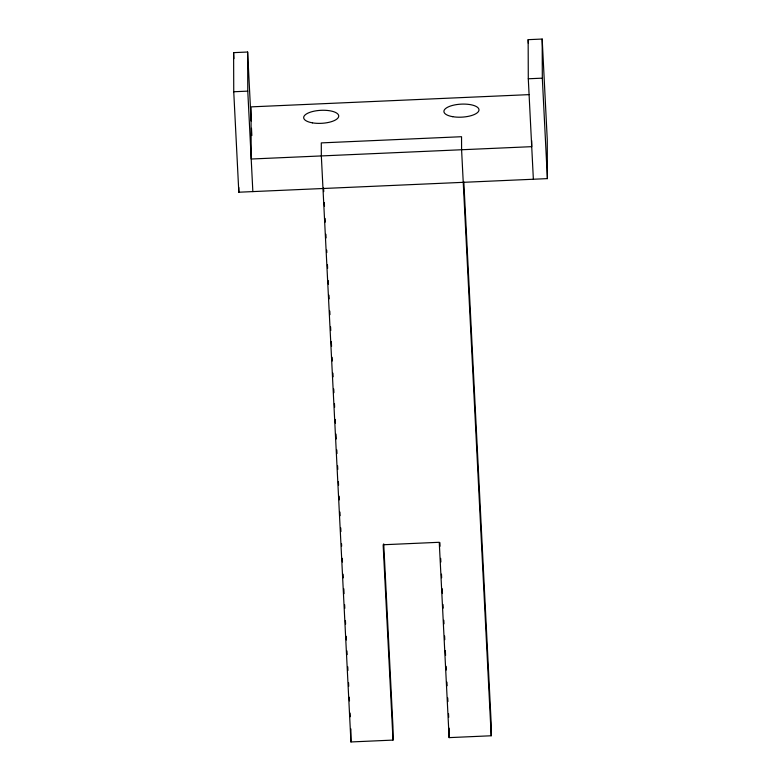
<?xml version="1.0" encoding="UTF-8"?>
<svg xmlns="http://www.w3.org/2000/svg" width="781" height="781" viewBox="0 0 781 781"><rect width="100%" height="100%" fill="white"/><g stroke="black" fill="none" stroke-linecap="round" stroke-linejoin="round"><path stroke-width="1.17" d="M533.364 179.249L528.288 78.774L528.151 39.665L542.18 39.05L547.256 139.516L547.393 178.624L238.82 192.214L233.744 91.748L233.607 52.639L247.636 52.024L251.121 121.016M233.744 91.748L247.772 91.133L247.636 52.024M528.288 78.774L542.317 78.159L542.18 39.05M529.108 94.628L251.023 106.87L251.199 159.021L531.724 146.662L531.695 140.6M393.019 740.095L383.149 544.757L439.254 542.287L449.124 737.625L491.2 735.77L461.591 149.757L461.542 136.714L321.284 142.894L321.333 155.927L350.942 741.95L393.019 740.095L392.97 727.062L383.715 543.849M542.317 78.159L547.393 178.624M528.151 39.665L528.337 43.297M463.826 181.797L491.151 722.737L491.2 735.77M439.879 542.6L440.064 546.241M440.679 558.366L440.865 562.008M441.47 574.142L441.655 577.784M442.212 588.698L442.456 593.55M443.003 604.474L443.188 608.116M443.803 620.251L443.989 623.892M444.604 636.017L444.779 639.659M445.336 650.583L445.58 655.435M446.136 666.349L446.312 669.991M446.927 682.125L447.113 685.767M447.728 697.902L447.913 701.533M448.519 713.668L448.704 717.309M323.559 187.977L323.744 191.628M324.3 202.591L324.486 206.252M325.101 218.436L325.286 222.087M325.902 234.271L326.087 237.922M326.702 250.105L326.829 252.546M327.444 264.73L327.63 268.381M328.245 280.564L328.42 284.225M328.977 295.189L329.162 298.84M329.777 311.023L329.963 314.684M330.578 326.868L330.763 330.519M331.32 341.482L331.564 346.354M332.12 357.317L332.306 360.978M332.921 373.162L333.106 376.813M333.721 388.997L333.907 392.658M334.453 403.621L334.639 407.272M335.254 419.456L335.44 423.117M335.996 434.08L336.24 438.951M336.796 449.915L336.982 453.566M337.597 465.749L337.782 469.41M338.398 481.594L338.583 485.245M339.139 496.208L339.315 499.869M339.94 512.053L340.116 515.704M340.741 527.888L340.916 531.539M341.531 543.722L341.658 546.163M342.273 558.347L342.459 561.998M343.074 574.181L343.259 577.842M343.816 588.806L344.06 593.677M344.616 604.64L344.802 608.301M345.417 620.485L345.602 624.136M346.217 636.32L346.403 639.971M346.949 650.944L347.135 654.595M347.75 666.779L347.935 670.43M348.551 682.614L348.736 686.274M349.292 697.238L349.478 700.889M350.093 713.073L350.279 716.733M251.482 128.279L251.853 135.543M247.772 91.133L252.849 191.599M233.607 52.639L233.909 58.692M449.085 728.146L449.124 737.625M350.894 728.917L350.942 741.95M238.801 187.479L238.82 192.214M452.707 116.681A17.553 6.512 -2.9 0 0 478.987 109.877A17.553 6.512 -2.9 0 0 452.668 105.386A17.553 6.512 -2.9 0 0 452.707 116.681M312.449 122.851A17.553 6.512 -2.9 0 0 338.729 116.047A17.553 6.512 -2.9 0 0 312.41 111.566A17.553 6.512 -2.9 0 0 312.449 122.851"/></g></svg>
